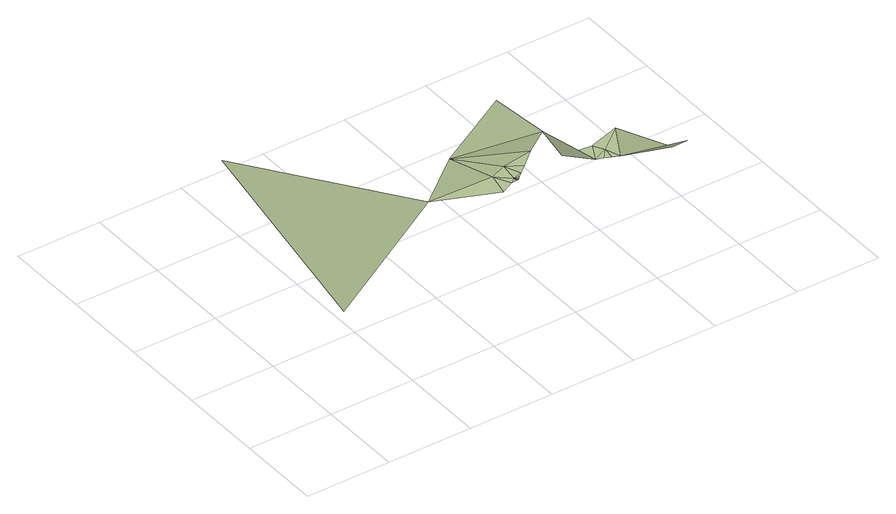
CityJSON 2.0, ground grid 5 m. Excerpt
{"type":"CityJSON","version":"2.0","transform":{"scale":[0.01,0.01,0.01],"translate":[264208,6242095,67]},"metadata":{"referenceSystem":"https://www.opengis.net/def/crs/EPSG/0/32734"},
"CityObjects":{
"terrain1":{"type":"TINRelief","geometry":[{"type":"CompositeSurface","lod":"1","boundaries":[[[0,1,2]],[[3,4,1]],[[4,5,1]],[[4,3,6]],[[7,4,6]],[[6,8,7]],[[4,9,5]],[[7,9,4]],[[10,7,8]],[[11,10,8]],[[10,12,7]],[[10,13,14]],[[10,14,12]],[[15,7,12]],[[7,15,16]],[[9,7,16]],[[17,9,16]],[[9,18,5]],[[9,17,18]],[[19,5,18]],[[19,20,5]],[[21,19,22]],[[21,22,23]],[[24,25,22]],[[25,23,22]],[[25,24,26]],[[26,27,25]],[[23,25,28]],[[28,25,27]],[[28,27,29]],[[29,27,30]]]}]}
},
"vertices":[
[90,16,600],[1060,653,490],[500,1649,390],[1414,504,490],[1444,641,490],[1380,921,460],[1491,544,490],[1522,567,490],[1525,547,490],[1540,682,490],[1532,550,490],[1532,545,490],[1545,554,490],[1536,547,490],[1539,549,490],[1557,565,490],[1581,586,490],[1630,627,490],[1726,711,490],[1919,877,430],[1884,1226,430],[2080,935,180],[2196,810,180],[2249,914,180],[2237,798,180],[2282,852,180],[2276,782,180],[2314,762,180],[2433,971,180],[2706,863,10],[2601,588,260]
]}
